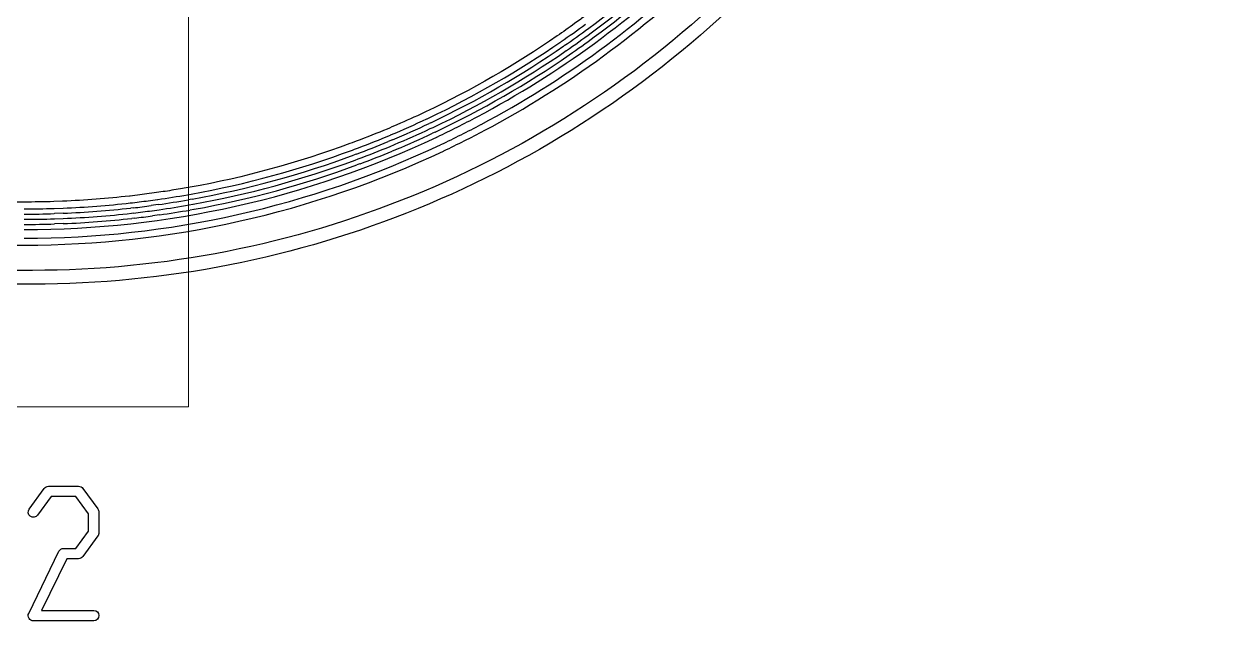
# Model space of a CAD drawing. Extents: x 3664 to 3837, y -413 to -292.
# Drawn here: x 3788.28 to 3806.16, y -344.14 to -335.32 of the extents above; entities that cross this region are included whole.
import ezdxf

# ---------------------------------------------------------------- set-up
doc = ezdxf.new("R2010")
doc.units = 0
doc.layers.add('gbr-dxf_layer0', color=7, linetype='Continuous')
doc.layers.add('gbr-outline-dxf_layer1', color=2, linetype='Continuous')
doc.layers.add('備註', color=1, linetype='Continuous', lineweight=9)

msp = doc.modelspace()

# ---------------------------------------------------------------- linework, layer by layer
at = {"layer": 'gbr-dxf_layer0'}
for p, q in [((3794.242, -336.719), (3794.265, -336.708)), ((3794.296, -336.778), (3794.273, -336.788)), ((3794.29, -336.865), (3794.33, -336.847)), ((3793.639, -336.986), (3793.701, -336.96)), ((3793.731, -337.03), (3793.667, -337.056)), ((3794.361, -336.916), (3794.321, -336.934)), ((3794.387, -336.988), (3794.394, -336.985)), ((3793.139, -337.181), (3793.171, -337.17)), ((3793.196, -337.242), (3793.163, -337.254)), ((3793.697, -337.127), (3793.759, -337.101)), ((3793.79, -337.171), (3793.725, -337.198)), ((3793.178, -337.33), (3793.224, -337.313)), ((3793.249, -337.385), (3793.203, -337.402)), ((3788.853, -337.938), (3788.852, -337.937)), ((3789.857, -337.962), (3789.885, -337.959)), ((3790.154, -337.926), (3790.257, -337.911)), ((3790.699, -337.841), (3790.753, -337.832)), ((3790.768, -337.906), (3790.711, -337.916)), ((3788.727, -338.044), (3788.859, -338.039)), ((3788.861, -338.115), (3788.732, -338.12)), ((3789.895, -338.035), (3789.863, -338.038)), ((3789.871, -338.115), (3789.902, -338.111)), ((3790.267, -337.987), (3790.163, -338.001)), ((3790.175, -338.077), (3790.279, -338.062)), ((3790.288, -338.138), (3790.184, -338.152)), ((3790.725, -337.992), (3790.779, -337.982)), ((3790.795, -338.057), (3790.737, -338.067)), ((3788.733, -338.197), (3788.859, -338.192)), ((3788.86, -338.268), (3788.735, -338.273)), ((3789.913, -338.187), (3789.878, -338.19))]:
    msp.add_line(p, q, dxfattribs=at)
at = {"layer": 'gbr-dxf_layer0', "linetype": 'Continuous'}
for points in [[(3822.626, -324.483, -0.006517), (3822.626, -324.487), (3822.626, -331.107, -0.014829), (3822.627, -331.117, -0.014825), (3822.626, -331.128), (3822.626, -333.146, -0.414217), (3821.83, -333.942), (3800.713, -333.942, 0.196007), (3798.823, -334.713, -0.196002), (3788.408, -338.959), (3782.908, -338.959, -0.196002), (3772.493, -334.713, 0.196006), (3770.603, -333.942), (3741.237, -333.942)], [(3795.088, -336.893, 0.071775), (3798.438, -334.446, -0.196004), (3800.589, -333.569), (3818.575, -333.569, -0.039333), (3818.825, -333.589, 0.026073), (3819.025, -333.612, 0.028754), (3819.091, -333.616)], [(3798.03, -333.951), (3797.893, -334.087, -0.0322), (3796.527, -335.238), (3796.515, -335.248), (3796.424, -335.314, -0.005662), (3796.167, -335.495, -0.040494), (3794.221, -336.616), (3794.198, -336.627, -0.007938), (3793.797, -336.808, -0.002894), (3793.65, -336.871), (3793.599, -336.892, -0.008961), (3793.136, -337.074), (3793.102, -337.086, -0.04422), (3790.737, -337.731), (3790.68, -337.741), (3790.598, -337.755)], [(3788.849, -337.938), (3788.723, -337.942, -0.007922), (3788.284, -337.95), (3782.639, -337.949, -0.009517), (3782.231, -337.939), (3782.135, -337.935, -0.015429), (3781.474, -337.88), (3781.458, -337.878, -0.002901), (3781.335, -337.863), (3781.255, -337.852, -0.00713), (3780.952, -337.807), (3780.615, -337.751, -0.008774), (3780.131, -337.662, -0.006695), (3779.768, -337.582, -0.058884), (3776.706, -336.48)], [(3777.245, -337.428), (3777.259, -337.434, 0.049612), (3780.004, -338.285, 0.009441), (3780.548, -338.385), (3780.848, -338.435, 0.040793), (3782.696, -338.586), (3788.284, -338.586, 0.110715), (3794.484, -337.196), (3794.491, -337.193)], [(3790.598, -337.755), (3790.5, -337.771, -0.004699), (3790.243, -337.81), (3789.85, -337.861)], [(3789.848, -337.861, 0.011989), (3789.842, -337.861, -0.017836), (3788.854, -337.937)], [(3788.352, -344.026), (3788.798, -343.109, -0.287416), (3788.867, -343.066), (3789.051, -343.066), (3789.237, -342.811), (3789.237, -342.555), (3789.051, -342.3), (3788.682, -342.3), (3788.482, -342.575, -1), (3788.359, -342.485), (3788.582, -342.179, -0.239742), (3788.644, -342.148), (3789.09, -342.148, -0.253505), (3789.154, -342.183), (3789.373, -342.483, -0.166637), (3789.389, -342.53), (3789.389, -342.834, -0.165513), (3789.375, -342.881), (3789.152, -343.186, -0.249655), (3789.088, -343.218), (3788.914, -343.218), (3788.542, -343.983)], [(3788.542, -343.983), (3789.313, -343.983, -1), (3789.313, -344.136), (3788.422, -344.136, -0.562296), (3788.352, -344.026)]]:
    msp.add_lwpolyline(points, format="xyb", dxfattribs=at)
at = {"layer": 'gbr-dxf_layer0'}
for centre, radius, start, end in [((3788.284, -324.062), 14.142, 306.3648, 314.357), ((3788.284, -324.062), 14.295, 297.9434, 314.3598), ((3788.284, -324.062), 14.422, 297.9392, 314.3598), ((3788.283, -324.063), 14.065, 306.4302, 313.7972), ((3788.284, -324.062), 14.218, 306.3687, 314.3569), ((3788.298, -324.052), 13.989, 304.5168, 306.3229), ((3788.298, -324.052), 14.065, 304.5328, 306.336), ((3788.285, -324.061), 14.142, 304.5317, 306.3564), ((3788.282, -324.063), 13.989, 295.3206, 304.5776), ((3788.285, -324.061), 14.218, 304.5284, 306.3602), ((3788.282, -324.063), 14.065, 295.3163, 304.5908), ((3788.283, -324.063), 14.142, 295.316, 304.5385), ((3788.283, -324.063), 14.218, 295.312, 304.5358), ((3788.283, -324.062), 14.295, 295.3131, 297.9407), ((3788.28, -324.063), 13.989, 292.8038, 295.2209), ((3788.28, -324.063), 14.066, 292.8107, 295.2169), ((3788.28, -324.063), 14.142, 292.8007, 295.145), ((3788.283, -324.062), 14.422, 295.3077, 297.9354), ((3788.284, -324.062), 14.295, 270.0076, 295.2657), ((3788.274, -324.066), 13.989, 290.493, 292.5451), ((3788.274, -324.066), 14.065, 290.4887, 292.5408), ((3788.28, -324.063), 14.218, 292.8069, 295.1407), ((3788.283, -324.062), 14.524, 295.3078, 297.9398), ((3788.284, -324.062), 14.422, 270.0003, 295.2739), ((3788.283, -324.062), 13.989, 280.1784, 290.3061), ((3788.282, -324.063), 14.142, 290.4589, 292.5116), ((3788.282, -324.063), 14.218, 290.4544, 292.5075), ((3788.283, -324.062), 14.065, 280.1868, 290.3016), ((3788.283, -324.062), 14.142, 280.1769, 290.2493), ((3788.283, -324.062), 14.218, 280.1852, 290.245), ((3788.283, -324.062), 13.989, 272.3648, 276.4431), ((3788.277, -324.063), 13.989, 276.6087, 277.7077), ((3788.293, -324.061), 13.989, 278.0781, 279.8996), ((3788.293, -324.061), 14.065, 278.0729, 279.8942), ((3788.282, -324.062), 14.066, 270.0085, 271.8244), ((3788.282, -324.062), 13.989, 270.0142, 271.8149), ((3788.284, -324.062), 14.142, 272.3341, 276.4384), ((3788.283, -324.062), 14.065, 272.359, 276.4325), ((3788.277, -324.063), 14.066, 276.618, 277.7029), ((3788.272, -324.064), 14.142, 276.6278, 277.7284), ((3788.285, -324.062), 14.142, 278.1099, 279.9315), ((3788.285, -324.062), 14.218, 278.1044, 279.9262), ((3788.276, -324.062), 14.142, 270.0293, 271.8473), ((3788.276, -324.062), 14.218, 270.0386, 271.8415), ((3788.284, -324.062), 14.218, 272.3283, 276.4329), ((3788.272, -324.064), 14.218, 276.6361, 277.7227)]:
    msp.add_arc(centre, radius, start, end, dxfattribs=at)
at = {"layer": 'gbr-outline-dxf_layer1', "linetype": 'Continuous'}
msp.add_lwpolyline([(3739.01, -333.146), (3739.01, -321.546, -0.414215), (3740.01, -320.546), (3771.018, -320.546, -0.202312), (3781.834, -325.109, 0.202309), (3782.908, -325.562), (3788.408, -325.562, 0.202214), (3789.482, -325.109, -0.202322), (3800.299, -320.546), (3821.83, -320.546, -0.414215), (3822.83, -321.546), (3822.83, -333.146, -0.414215), (3821.83, -334.146), (3800.713, -334.146, 0.196009), (3798.965, -334.859, -0.196007), (3788.408, -339.162), (3782.908, -339.162, -0.196007), (3772.351, -334.859, 0.196013), (3770.603, -334.146), (3740.01, -334.146, -0.414215)], format="xyb", close=True, dxfattribs=at)
at = {"layer": '備註', "color": 1, "linetype": 'Continuous'}
msp.add_lwpolyline([(3776.137, -314.093), (3790.714, -314.093), (3790.714, -340.974), (3776.137, -340.974)], close=True, dxfattribs=at)
msp.add_lwpolyline([(3776.137, -314.093), (3790.714, -314.093), (3790.714, -340.974), (3776.137, -340.974)], close=True, dxfattribs=at)

doc.saveas('drawing.dxf')
